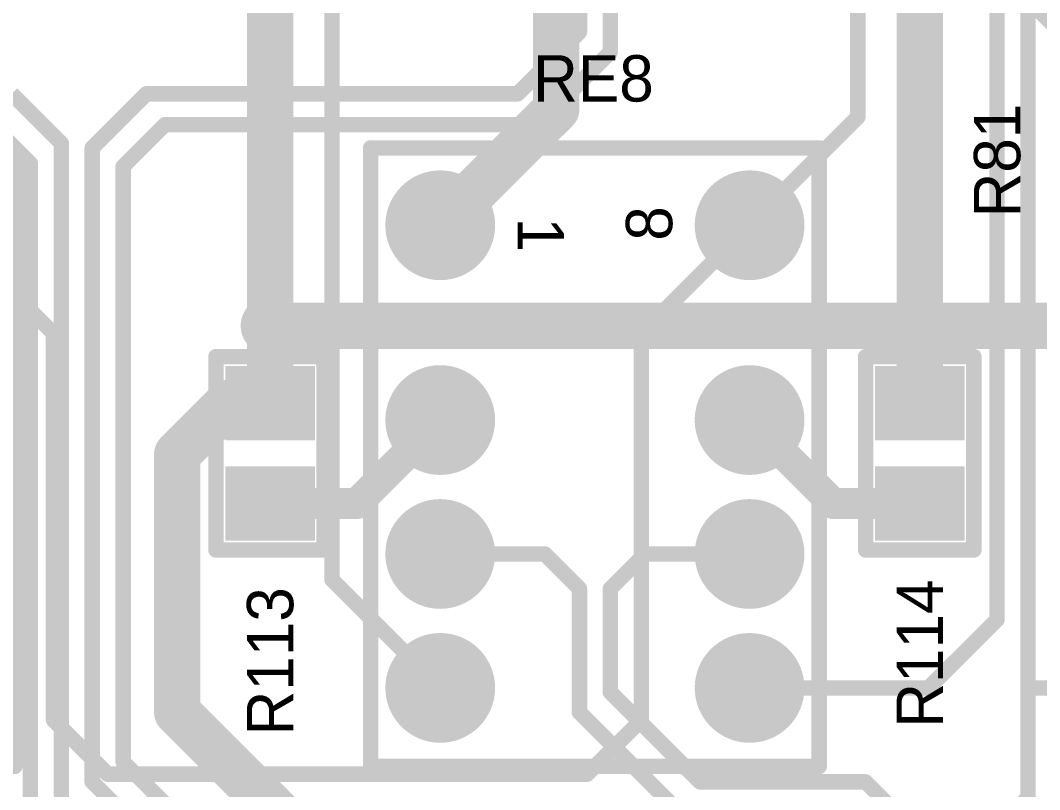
# Model space of a CAD drawing. Extents: x 1012 to 1122, y 1012 to 1122.
# Drawn here: x 1050.51 to 1067.24, y 1028.45 to 1041.08 of the extents above; entities that cross this region are included whole.
import ezdxf

# ---------------------------------------------------------------- set-up
doc = ezdxf.new("R2010")
doc.units = 0
doc.layers.get('0').update_dxf_attribs({"linetype": 'CONTINUOUS'})
for name, color, linetype in [('BOTTOMLAYER', 5, 'CONTINUOUS'), ('BOTTOMSOLDER', 6, 'CONTINUOUS'), ('MULTILAYER', 9, 'CONTINUOUS'), ('TOPLAYER', 1, 'CONTINUOUS'), ('TOPOVERLAY', 2, 'CONTINUOUS'), ('TOPPASTE', 8, 'CONTINUOUS'), ('TOPSOLDER', 216, 'CONTINUOUS')]:
    doc.layers.add(name, color=color, linetype=linetype)

# ---------------------------------------------------------------- blocks, each defined once
blk = doc.blocks.new('G6K_226')
at = {"layer": 'BOTTOMLAYER', "const_width": 0.7999984}
for points in [[(-0.3999992, 5.08, 1), (0.3999992, 5.08, 1)], [(2.7999944, 5.08, 1), (3.5999928, 5.08, 1)], [(4.999989999999999, 5.08, 1), (5.799988399999999, 5.08, 1)], [(7.1999856, 5.08, 1), (7.999984, 5.08, 1)], [(-0.3999992, 0, 1), (0.3999992, 0, 1)], [(2.7999944, 0, 1), (3.5999928, 0, 1)], [(4.999989999999999, 0, 1), (5.799988399999999, 0, 1)], [(7.1999856, 0, 1), (7.999984, 0, 1)]]:
    blk.add_lwpolyline(points, format="xyb", close=True, dxfattribs=at)
at = {"layer": 'BOTTOMSOLDER', "const_width": 0.9015983999999999}
for points in [[(-0.4507992, 5.08, 1), (0.4507992, 5.08, 1)], [(2.7491944, 5.08, 1), (3.6507928, 5.08, 1)], [(4.94919, 5.08, 1), (5.8507884, 5.08, 1)], [(7.1491856, 5.08, 1), (8.050784, 5.08, 1)], [(-0.4507992, 0, 1), (0.4507992, 0, 1)], [(2.7491944, 0, 1), (3.6507928, 0, 1)], [(4.94919, 0, 1), (5.8507884, 0, 1)], [(7.1491856, 0, 1), (8.050784, 0, 1)]]:
    blk.add_lwpolyline(points, format="xyb", close=True, dxfattribs=at)
at = {"layer": 'MULTILAYER', "const_width": 0.7999984}
for points in [[(-0.3999992, 5.08, 1), (0.3999992, 5.08, 1)], [(2.7999944, 5.08, 1), (3.5999928, 5.08, 1)], [(4.999989999999999, 5.08, 1), (5.799988399999999, 5.08, 1)], [(7.1999856, 5.08, 1), (7.999984, 5.08, 1)], [(-0.3999992, 0, 1), (0.3999992, 0, 1)], [(2.7999944, 0, 1), (3.5999928, 0, 1)], [(4.999989999999999, 0, 1), (5.799988399999999, 0, 1)], [(7.1999856, 0, 1), (7.999984, 0, 1)]]:
    blk.add_lwpolyline(points, format="xyb", close=True, dxfattribs=at)
at = {"layer": 'TOPLAYER', "const_width": 0.7999984}
for points in [[(-0.3999992, 5.08, 1), (0.3999992, 5.08, 1)], [(2.7999944, 5.08, 1), (3.5999928, 5.08, 1)], [(4.999989999999999, 5.08, 1), (5.799988399999999, 5.08, 1)], [(7.1999856, 5.08, 1), (7.999984, 5.08, 1)], [(-0.3999992, 0, 1), (0.3999992, 0, 1)], [(2.7999944, 0, 1), (3.5999928, 0, 1)], [(4.999989999999999, 0, 1), (5.799988399999999, 0, 1)], [(7.1999856, 0, 1), (7.999984, 0, 1)]]:
    blk.add_lwpolyline(points, format="xyb", close=True, dxfattribs=at)
at = {"layer": 'TOPOVERLAY', "const_width": 0.254}
for points in [[(-1.27, -1.143), (-1.27, 6.223)], [(8.889999999999999, 6.223), (-1.27, 6.223)], [(8.889999999999999, -1.143), (8.889999999999999, 6.223)], [(8.889999999999999, -1.143), (-1.27, -1.143)]]:
    blk.add_lwpolyline(points, dxfattribs=at)
at = {"layer": 'TOPOVERLAY', "const_width": 0.127}
for points in [[(-1.3335, 6.223, 1), (-1.2065, 6.223, 1)], [(-1.3335, 6.223, 1), (-1.2065, 6.223, 1)], [(8.8265, 6.223, 1), (8.9535, 6.223, 1)], [(8.8265, 6.223, 1), (8.9535, 6.223, 1)], [(-1.3335, -1.143, 1), (-1.2065, -1.143, 1)], [(-1.3335, -1.143, 1), (-1.2065, -1.143, 1)], [(8.8265, -1.143, 1), (8.9535, -1.143, 1)], [(8.8265, -1.143, 1), (8.9535, -1.143, 1)]]:
    blk.add_lwpolyline(points, format="xyb", close=True, dxfattribs=at)
at = {"layer": 'TOPSOLDER', "const_width": 0.9015983999999999}
for points in [[(-0.4507992, 5.08, 1), (0.4507992, 5.08, 1)], [(2.7491944, 5.08, 1), (3.6507928, 5.08, 1)], [(4.94919, 5.08, 1), (5.8507884, 5.08, 1)], [(7.1491856, 5.08, 1), (8.050784, 5.08, 1)], [(-0.4507992, 0, 1), (0.4507992, 0, 1)], [(2.7491944, 0, 1), (3.6507928, 0, 1)], [(4.94919, 0, 1), (5.8507884, 0, 1)], [(7.1491856, 0, 1), (8.050784, 0, 1)]]:
    blk.add_lwpolyline(points, format="xyb", close=True, dxfattribs=at)
at = {"layer": 'TOPOVERLAY'}
blk.add_text('8', height=0.762, rotation=-179.9999999999147, dxfattribs=at).set_placement((0.254, 3.81))
blk.add_text('1', height=0.762, dxfattribs=at).set_placement((-0.127, 1.27))
blk = doc.blocks.new('G6K_227')
at = {"layer": 'BOTTOMLAYER', "const_width": 0.7999984}
for points in [[(-0.3999992, 5.08, 1), (0.3999992, 5.08, 1)], [(2.7999944, 5.08, 1), (3.5999928, 5.08, 1)], [(4.999989999999999, 5.08, 1), (5.799988399999999, 5.08, 1)], [(7.1999856, 5.08, 1), (7.999984, 5.08, 1)], [(-0.3999992, 0, 1), (0.3999992, 0, 1)], [(2.7999944, 0, 1), (3.5999928, 0, 1)], [(4.999989999999999, 0, 1), (5.799988399999999, 0, 1)], [(7.1999856, 0, 1), (7.999984, 0, 1)]]:
    blk.add_lwpolyline(points, format="xyb", close=True, dxfattribs=at)
at = {"layer": 'BOTTOMSOLDER', "const_width": 0.9015983999999999}
for points in [[(-0.4507992, 5.08, 1), (0.4507992, 5.08, 1)], [(2.7491944, 5.08, 1), (3.6507928, 5.08, 1)], [(4.94919, 5.08, 1), (5.8507884, 5.08, 1)], [(7.1491856, 5.08, 1), (8.050784, 5.08, 1)], [(-0.4507992, 0, 1), (0.4507992, 0, 1)], [(2.7491944, 0, 1), (3.6507928, 0, 1)], [(4.94919, 0, 1), (5.8507884, 0, 1)], [(7.1491856, 0, 1), (8.050784, 0, 1)]]:
    blk.add_lwpolyline(points, format="xyb", close=True, dxfattribs=at)
at = {"layer": 'MULTILAYER', "const_width": 0.7999984}
for points in [[(-0.3999992, 5.08, 1), (0.3999992, 5.08, 1)], [(2.7999944, 5.08, 1), (3.5999928, 5.08, 1)], [(4.999989999999999, 5.08, 1), (5.799988399999999, 5.08, 1)], [(7.1999856, 5.08, 1), (7.999984, 5.08, 1)], [(-0.3999992, 0, 1), (0.3999992, 0, 1)], [(2.7999944, 0, 1), (3.5999928, 0, 1)], [(4.999989999999999, 0, 1), (5.799988399999999, 0, 1)], [(7.1999856, 0, 1), (7.999984, 0, 1)]]:
    blk.add_lwpolyline(points, format="xyb", close=True, dxfattribs=at)
at = {"layer": 'TOPLAYER', "const_width": 0.7999984}
for points in [[(-0.3999992, 5.08, 1), (0.3999992, 5.08, 1)], [(2.7999944, 5.08, 1), (3.5999928, 5.08, 1)], [(4.999989999999999, 5.08, 1), (5.799988399999999, 5.08, 1)], [(7.1999856, 5.08, 1), (7.999984, 5.08, 1)], [(-0.3999992, 0, 1), (0.3999992, 0, 1)], [(2.7999944, 0, 1), (3.5999928, 0, 1)], [(4.999989999999999, 0, 1), (5.799988399999999, 0, 1)], [(7.1999856, 0, 1), (7.999984, 0, 1)]]:
    blk.add_lwpolyline(points, format="xyb", close=True, dxfattribs=at)
at = {"layer": 'TOPOVERLAY', "const_width": 0.254}
for points in [[(-1.27, -1.143), (-1.27, 6.223)], [(8.889999999999999, 6.223), (-1.27, 6.223)], [(8.889999999999999, -1.143), (8.889999999999999, 6.223)], [(8.889999999999999, -1.143), (-1.27, -1.143)]]:
    blk.add_lwpolyline(points, dxfattribs=at)
at = {"layer": 'TOPOVERLAY', "const_width": 0.127}
for points in [[(-1.3335, 6.223, 1), (-1.2065, 6.223, 1)], [(-1.3335, 6.223, 1), (-1.2065, 6.223, 1)], [(8.8265, 6.223, 1), (8.9535, 6.223, 1)], [(8.8265, 6.223, 1), (8.9535, 6.223, 1)], [(-1.3335, -1.143, 1), (-1.2065, -1.143, 1)], [(-1.3335, -1.143, 1), (-1.2065, -1.143, 1)], [(8.8265, -1.143, 1), (8.9535, -1.143, 1)], [(8.8265, -1.143, 1), (8.9535, -1.143, 1)]]:
    blk.add_lwpolyline(points, format="xyb", close=True, dxfattribs=at)
at = {"layer": 'TOPSOLDER', "const_width": 0.9015983999999999}
for points in [[(-0.4507992, 5.08, 1), (0.4507992, 5.08, 1)], [(2.7491944, 5.08, 1), (3.6507928, 5.08, 1)], [(4.94919, 5.08, 1), (5.8507884, 5.08, 1)], [(7.1491856, 5.08, 1), (8.050784, 5.08, 1)], [(-0.4507992, 0, 1), (0.4507992, 0, 1)], [(2.7491944, 0, 1), (3.6507928, 0, 1)], [(4.94919, 0, 1), (5.8507884, 0, 1)], [(7.1491856, 0, 1), (8.050784, 0, 1)]]:
    blk.add_lwpolyline(points, format="xyb", close=True, dxfattribs=at)
at = {"layer": 'TOPOVERLAY'}
blk.add_text('8', height=0.762, rotation=-179.9999999999147, dxfattribs=at).set_placement((0.254, 3.81))
blk.add_text('1', height=0.762, dxfattribs=at).set_placement((-0.127, 1.27))
blk = doc.blocks.new('CC0603_290')
at = {"layer": 'TOPLAYER'}
for points in [[(-0.508, -0.635), (0.508, -0.635), (-0.508, 0.635), (0.508, 0.635)], [(1.143, -0.635), (2.159, -0.635), (1.143, 0.635), (2.159, 0.635)]]:
    blk.add_solid(points, dxfattribs=at)
at = {"layer": 'TOPOVERLAY', "const_width": 0.254}
for points in [[(-0.508, 0.8889999999999999), (-0.762, 0.8889999999999999)], [(-0.762, -0.8889999999999999), (-0.762, 0.8889999999999999)], [(2.413, 0.8889999999999999), (-0.508, 0.8889999999999999)], [(2.413, -0.8889999999999999), (2.413, 0.8889999999999999)], [(2.413, -0.8889999999999999), (-0.762, -0.8889999999999999)]]:
    blk.add_lwpolyline(points, dxfattribs=at)
at = {"layer": 'TOPOVERLAY', "const_width": 0.127}
for points in [[(-0.8254999999999999, 0.8889999999999999, 1), (-0.6985, 0.8889999999999999, 1)], [(-0.8254999999999999, 0.8889999999999999, 1), (-0.6985, 0.8889999999999999, 1)], [(-0.5715, 0.8889999999999999, 1), (-0.4445, 0.8889999999999999, 1)], [(-0.5715, 0.8889999999999999, 1), (-0.4445, 0.8889999999999999, 1)], [(2.3495, 0.8889999999999999, 1), (2.4765, 0.8889999999999999, 1)], [(2.3495, 0.8889999999999999, 1), (2.4765, 0.8889999999999999, 1)], [(-0.8254999999999999, -0.8889999999999999, 1), (-0.6985, -0.8889999999999999, 1)], [(-0.8254999999999999, -0.8889999999999999, 1), (-0.6985, -0.8889999999999999, 1)], [(2.3495, -0.8889999999999999, 1), (2.4765, -0.8889999999999999, 1)], [(2.3495, -0.8889999999999999, 1), (2.4765, -0.8889999999999999, 1)]]:
    blk.add_lwpolyline(points, format="xyb", close=True, dxfattribs=at)
at = {"layer": 'TOPPASTE'}
for points in [[(-0.508, -0.635), (0.508, -0.635), (-0.508, 0.635), (0.508, 0.635)], [(1.143, -0.635), (2.159, -0.635), (1.143, 0.635), (2.159, 0.635)]]:
    blk.add_solid(points, dxfattribs=at)
at = {"layer": 'TOPSOLDER'}
for points in [[(-0.6095999999999999, -0.7365999999999999), (0.6095999999999999, -0.7365999999999999), (-0.6095999999999999, 0.7365999999999999), (0.6095999999999999, 0.7365999999999999)], [(1.0414, -0.7365999999999999), (2.2606, -0.7365999999999999), (1.0414, 0.7365999999999999), (2.2606, 0.7365999999999999)]]:
    blk.add_solid(points, dxfattribs=at)
blk = doc.blocks.new('CC0603_291')
at = {"layer": 'TOPLAYER'}
for points in [[(-0.508, -0.635), (0.508, -0.635), (-0.508, 0.635), (0.508, 0.635)], [(1.143, -0.635), (2.159, -0.635), (1.143, 0.635), (2.159, 0.635)]]:
    blk.add_solid(points, dxfattribs=at)
at = {"layer": 'TOPOVERLAY', "const_width": 0.254}
for points in [[(-0.762, 0.8889999999999999), (-0.762, -0.8889999999999999)], [(-0.762, 0.8889999999999999), (-0.508, 0.8889999999999999)], [(-0.508, 0.8889999999999999), (2.413, 0.8889999999999999)], [(2.413, 0.8889999999999999), (2.413, -0.8889999999999999)], [(-0.762, -0.8889999999999999), (2.413, -0.8889999999999999)]]:
    blk.add_lwpolyline(points, dxfattribs=at)
at = {"layer": 'TOPOVERLAY', "const_width": 0.127}
for points in [[(-0.8254999999999999, 0.8889999999999999, 1), (-0.6985, 0.8889999999999999, 1)], [(-0.8254999999999999, 0.8889999999999999, 1), (-0.6985, 0.8889999999999999, 1)], [(-0.5715, 0.8889999999999999, 1), (-0.4445, 0.8889999999999999, 1)], [(-0.5715, 0.8889999999999999, 1), (-0.4445, 0.8889999999999999, 1)], [(2.3495, 0.8889999999999999, 1), (2.4765, 0.8889999999999999, 1)], [(2.3495, 0.8889999999999999, 1), (2.4765, 0.8889999999999999, 1)], [(-0.8254999999999999, -0.8889999999999999, 1), (-0.6985, -0.8889999999999999, 1)], [(-0.8254999999999999, -0.8889999999999999, 1), (-0.6985, -0.8889999999999999, 1)], [(2.3495, -0.8889999999999999, 1), (2.4765, -0.8889999999999999, 1)], [(2.3495, -0.8889999999999999, 1), (2.4765, -0.8889999999999999, 1)]]:
    blk.add_lwpolyline(points, format="xyb", close=True, dxfattribs=at)
at = {"layer": 'TOPPASTE'}
for points in [[(-0.508, -0.635), (0.508, -0.635), (-0.508, 0.635), (0.508, 0.635)], [(1.143, -0.635), (2.159, -0.635), (1.143, 0.635), (2.159, 0.635)]]:
    blk.add_solid(points, dxfattribs=at)
at = {"layer": 'TOPSOLDER'}
for points in [[(-0.6095999999999999, -0.7365999999999999), (0.6095999999999999, -0.7365999999999999), (-0.6095999999999999, 0.7365999999999999), (0.6095999999999999, 0.7365999999999999)], [(1.0414, -0.7365999999999999), (2.2606, -0.7365999999999999), (1.0414, 0.7365999999999999), (2.2606, 0.7365999999999999)]]:
    blk.add_solid(points, dxfattribs=at)

msp = doc.modelspace()

# ---------------------------------------------------------------- linework, layer by layer
at = {"layer": 'BOTTOMLAYER'}
for points, const_width in [([(1055.624, 1031.8950152), (1055.624, 1053.592)], 0.254), ([(1059.307, 1039.622), (1059.307, 1048.258)], 0.762), ([(1064.26, 1039.495), (1064.26, 1048.131)], 0.254), ([(1054.608, 1036.066), (1054.608, 1047.496)], 0.762), ([(1065.276, 1036.066), (1065.276, 1043.94)], 0.762), ([(1066.8, 1042.035), (1071.118, 1037.717)], 0.762), ([(1057.402, 1037.717), (1059.307, 1039.622)], 0.762), ([(1060.704, 1035.939), (1064.26, 1039.495)], 0.254), ([(1049.274, 1037.717), (1051.052, 1035.939)], 0.254), ([(1065.276, 1036.066), (1072.134, 1036.066)], 0.762), ([(1051.052, 1029.589), (1051.052, 1035.939)], 0.254), ([(1060.704, 1029.589), (1060.704, 1035.939)], 0.254), ([(1055.624, 1031.8950152), (1057.402, 1030.1170152)], 0.254), ([(1051.052, 1029.589), (1051.941, 1028.7)], 0.254), ([(1059.815, 1028.7), (1060.704, 1029.589)], 0.254), ([(1051.941, 1028.7), (1059.815, 1028.7)], 0.254)]:
    msp.add_lwpolyline(points, dxfattribs=dict(at, const_width=const_width))
for points, const_width in [([(1059.1165, 1039.622, 1), (1059.4975, 1039.622, 1)], 0.381), ([(1059.1165, 1039.622, 1), (1059.4975, 1039.622, 1)], 0.381), ([(1064.1965, 1039.495, 1), (1064.3235, 1039.495, 1)], 0.127), ([(1064.1965, 1039.495, 1), (1064.3235, 1039.495, 1)], 0.127), ([(1057.2115, 1037.717, 1), (1057.5925, 1037.717, 1)], 0.381), ([(1054.4175, 1036.066, 1), (1054.7985, 1036.066, 1)], 0.381), ([(1054.4175, 1036.066, 1), (1054.7985, 1036.066, 1)], 0.381), ([(1065.0855, 1036.066, 1), (1065.4665, 1036.066, 1)], 0.381), ([(1065.0855, 1036.066, 1), (1065.4665, 1036.066, 1)], 0.381), ([(1065.0855, 1036.066, 1), (1065.4665, 1036.066, 1)], 0.381), ([(1050.9885, 1035.939, 1), (1051.1155, 1035.939, 1)], 0.127), ([(1050.9885, 1035.939, 1), (1051.1155, 1035.939, 1)], 0.127), ([(1060.6405, 1035.939, 1), (1060.7675, 1035.939, 1)], 0.127), ([(1060.6405, 1035.939, 1), (1060.7675, 1035.939, 1)], 0.127), ([(1055.5605, 1031.8950152, 1), (1055.6875, 1031.8950152, 1)], 0.127), ([(1055.5605, 1031.8950152, 1), (1055.6875, 1031.8950152, 1)], 0.127), ([(1057.3385, 1030.1170152, 1), (1057.4655, 1030.1170152, 1)], 0.127), ([(1050.9885, 1029.589, 1), (1051.1155, 1029.589, 1)], 0.127), ([(1050.9885, 1029.589, 1), (1051.1155, 1029.589, 1)], 0.127), ([(1060.6405, 1029.589, 1), (1060.7675, 1029.589, 1)], 0.127), ([(1060.6405, 1029.589, 1), (1060.7675, 1029.589, 1)], 0.127), ([(1051.8775, 1028.7, 1), (1052.0045, 1028.7, 1)], 0.127), ([(1051.8775, 1028.7, 1), (1052.0045, 1028.7, 1)], 0.127), ([(1059.7515, 1028.7, 1), (1059.8785, 1028.7, 1)], 0.127), ([(1059.7515, 1028.7, 1), (1059.8785, 1028.7, 1)], 0.127)]:
    msp.add_lwpolyline(points, format="xyb", close=True, dxfattribs=dict(at, const_width=const_width))
at = {"layer": 'BOTTOMSOLDER', "const_width": 0.4826}
for points in [[(1054.3667, 1036.066, 1), (1054.8493, 1036.066, 1)], [(1065.0347, 1036.066, 1), (1065.5173, 1036.066, 1)]]:
    msp.add_lwpolyline(points, format="xyb", close=True, dxfattribs=at)
at = {"layer": 'MULTILAYER', "const_width": 0.381}
for points in [[(1054.4175, 1036.066, 1), (1054.7985, 1036.066, 1)], [(1065.0855, 1036.066, 1), (1065.4665, 1036.066, 1)]]:
    msp.add_lwpolyline(points, format="xyb", close=True, dxfattribs=at)
at = {"layer": 'TOPLAYER'}
for points, const_width in [([(1066.546, 1031.24), (1066.546, 1048.258)], 0.254), ([(1059.688, 1040.892), (1059.688, 1044.067)], 0.254), ([(1060.196, 1040.5618), (1060.196, 1044.067)], 0.254), ([(1067.054, 1028.319), (1067.054, 1041.654)], 0.254), ([(1058.672, 1039.876), (1059.688, 1040.892)], 0.254), ([(1059.0022, 1039.368), (1060.196, 1040.5618)], 0.254), ([(1050.3662, 1039.876), (1051.179, 1039.0632)], 0.254), ([(1051.687, 1038.987), (1052.576, 1039.876)], 0.254), ([(1052.576, 1039.876), (1058.672, 1039.876)], 0.254), ([(1050.036, 1039.368), (1050.671, 1038.733)], 0.254), ([(1052.195, 1038.6822), (1052.8808, 1039.368)], 0.254), ([(1052.8808, 1039.368), (1059.0022, 1039.368)], 0.254), ([(1051.179, 1028.2682), (1051.179, 1039.0632)], 0.254), ([(1051.687, 1028.573), (1051.687, 1038.987)], 0.254), ([(1050.671, 1026.3632), (1050.671, 1038.733)], 0.254), ([(1052.195, 1028.9032), (1052.195, 1038.6822)], 0.254), ([(1054.608, 1034.796), (1054.608, 1036.066)], 0.762), ([(1054.608, 1036.066), (1065.276, 1036.066)], 0.762), ([(1065.276, 1034.796), (1065.276, 1036.066)], 0.762), ([(1053.084, 1033.9578), (1053.9222, 1034.796)], 0.762), ([(1053.9222, 1034.796), (1054.608, 1034.796)], 0.762), ([(1056.0299936, 1033.145), (1057.402, 1034.5170064)], 0.508), ([(1062.482, 1034.5170064), (1063.8540064, 1033.145)], 0.508), ([(1053.084, 1029.716), (1053.084, 1033.9578)], 0.762), ([(1054.608, 1033.145), (1056.0299936, 1033.145)], 0.508), ([(1063.8540064, 1033.145), (1065.276, 1033.145)], 0.508), ([(1057.402, 1032.3170108), (1059.1189892, 1032.3170108)], 0.254), ([(1059.1189892, 1032.3170108), (1059.688, 1031.748)], 0.254), ([(1060.196, 1031.748), (1060.7650108, 1032.3170108)], 0.254), ([(1060.7650108, 1032.3170108), (1062.482, 1032.3170108)], 0.254), ([(1059.688, 1029.716), (1059.688, 1031.748)], 0.254), ([(1060.196, 1030.0462), (1060.196, 1031.748)], 0.254), ([(1065.4230152, 1030.1170152), (1066.546, 1031.24)], 0.254), ([(1060.196, 1030.0462), (1061.6692, 1028.573)], 0.254), ([(1062.482, 1030.1170152), (1065.4230152, 1030.1170152)], 0.254), ([(1067.054, 1030.1170152), (1071.118, 1030.1170152)], 0.254), ([(1053.084, 1029.716), (1055.116, 1027.684)], 0.762), ([(1059.688, 1029.716), (1061.339, 1028.065)], 0.254), ([(1052.195, 1028.9032), (1054.6842, 1026.414)], 0.254), ([(1051.687, 1028.573), (1054.354, 1025.906)], 0.254), ([(1061.6692, 1028.573), (1064.387, 1028.573)], 0.254), ([(1064.387, 1028.573), (1065.784, 1027.176)], 0.254), ([(1066.292, 1027.557), (1067.054, 1028.319)], 0.254)]:
    msp.add_lwpolyline(points, dxfattribs=dict(at, const_width=const_width))
for points, const_width in [([(1059.6245, 1040.892, 1), (1059.7515, 1040.892, 1)], 0.127), ([(1059.6245, 1040.892, 1), (1059.7515, 1040.892, 1)], 0.127), ([(1060.1325, 1040.5618, 1), (1060.2595, 1040.5618, 1)], 0.127), ([(1060.1325, 1040.5618, 1), (1060.2595, 1040.5618, 1)], 0.127), ([(1052.5125, 1039.876, 1), (1052.6395, 1039.876, 1)], 0.127), ([(1052.5125, 1039.876, 1), (1052.6395, 1039.876, 1)], 0.127), ([(1058.6085, 1039.876, 1), (1058.7355, 1039.876, 1)], 0.127), ([(1058.6085, 1039.876, 1), (1058.7355, 1039.876, 1)], 0.127), ([(1052.8173, 1039.368, 1), (1052.9443, 1039.368, 1)], 0.127), ([(1052.8173, 1039.368, 1), (1052.9443, 1039.368, 1)], 0.127), ([(1058.9387, 1039.368, 1), (1059.0657, 1039.368, 1)], 0.127), ([(1058.9387, 1039.368, 1), (1059.0657, 1039.368, 1)], 0.127), ([(1051.1155, 1039.0632, 1), (1051.2425, 1039.0632, 1)], 0.127), ([(1051.1155, 1039.0632, 1), (1051.2425, 1039.0632, 1)], 0.127), ([(1051.6235, 1038.987, 1), (1051.7505, 1038.987, 1)], 0.127), ([(1051.6235, 1038.987, 1), (1051.7505, 1038.987, 1)], 0.127), ([(1050.6075, 1038.733, 1), (1050.7345, 1038.733, 1)], 0.127), ([(1050.6075, 1038.733, 1), (1050.7345, 1038.733, 1)], 0.127), ([(1052.1315, 1038.6822, 1), (1052.2585, 1038.6822, 1)], 0.127), ([(1052.1315, 1038.6822, 1), (1052.2585, 1038.6822, 1)], 0.127), ([(1054.4175, 1036.066, 1), (1054.7985, 1036.066, 1)], 0.381), ([(1054.4175, 1036.066, 1), (1054.7985, 1036.066, 1)], 0.381), ([(1054.4175, 1036.066, 1), (1054.7985, 1036.066, 1)], 0.381), ([(1065.0855, 1036.066, 1), (1065.4665, 1036.066, 1)], 0.381), ([(1065.0855, 1036.066, 1), (1065.4665, 1036.066, 1)], 0.381), ([(1065.0855, 1036.066, 1), (1065.4665, 1036.066, 1)], 0.381), ([(1053.7317, 1034.796, 1), (1054.1127, 1034.796, 1)], 0.381), ([(1053.7317, 1034.796, 1), (1054.1127, 1034.796, 1)], 0.381), ([(1054.4175, 1034.796, 1), (1054.7985, 1034.796, 1)], 0.381), ([(1054.4175, 1034.796, 1), (1054.7985, 1034.796, 1)], 0.381), ([(1065.0855, 1034.796, 1), (1065.4665, 1034.796, 1)], 0.381), ([(1057.275, 1034.5170064, 1), (1057.529, 1034.5170064, 1)], 0.254), ([(1062.355, 1034.5170064, 1), (1062.609, 1034.5170064, 1)], 0.254), ([(1052.8935, 1033.9578, 1), (1053.2745, 1033.9578, 1)], 0.381), ([(1052.8935, 1033.9578, 1), (1053.2745, 1033.9578, 1)], 0.381), ([(1054.481, 1033.145, 1), (1054.735, 1033.145, 1)], 0.254), ([(1055.9029936, 1033.145, 1), (1056.1569936, 1033.145, 1)], 0.254), ([(1055.9029936, 1033.145, 1), (1056.1569936, 1033.145, 1)], 0.254), ([(1063.7270064, 1033.145, 1), (1063.9810064, 1033.145, 1)], 0.254), ([(1063.7270064, 1033.145, 1), (1063.9810064, 1033.145, 1)], 0.254), ([(1065.149, 1033.145, 1), (1065.403, 1033.145, 1)], 0.254), ([(1057.3385, 1032.3170108, 1), (1057.4655, 1032.3170108, 1)], 0.127), ([(1059.0554892, 1032.3170108, 1), (1059.1824892, 1032.3170108, 1)], 0.127), ([(1059.0554892, 1032.3170108, 1), (1059.1824892, 1032.3170108, 1)], 0.127), ([(1060.7015108, 1032.3170108, 1), (1060.8285108, 1032.3170108, 1)], 0.127), ([(1060.7015108, 1032.3170108, 1), (1060.8285108, 1032.3170108, 1)], 0.127), ([(1062.4185, 1032.3170108, 1), (1062.5455, 1032.3170108, 1)], 0.127), ([(1059.6245, 1031.748, 1), (1059.7515, 1031.748, 1)], 0.127), ([(1059.6245, 1031.748, 1), (1059.7515, 1031.748, 1)], 0.127), ([(1060.1325, 1031.748, 1), (1060.2595, 1031.748, 1)], 0.127), ([(1060.1325, 1031.748, 1), (1060.2595, 1031.748, 1)], 0.127), ([(1066.4825, 1031.24, 1), (1066.6095, 1031.24, 1)], 0.127), ([(1066.4825, 1031.24, 1), (1066.6095, 1031.24, 1)], 0.127), ([(1060.1325, 1030.0462, 1), (1060.2595, 1030.0462, 1)], 0.127), ([(1060.1325, 1030.0462, 1), (1060.2595, 1030.0462, 1)], 0.127), ([(1062.4185, 1030.1170152, 1), (1062.5455, 1030.1170152, 1)], 0.127), ([(1065.3595152, 1030.1170152, 1), (1065.4865152, 1030.1170152, 1)], 0.127), ([(1065.3595152, 1030.1170152, 1), (1065.4865152, 1030.1170152, 1)], 0.127), ([(1066.9905, 1030.1170152, 1), (1067.1175, 1030.1170152, 1)], 0.127), ([(1052.8935, 1029.716, 1), (1053.2745, 1029.716, 1)], 0.381), ([(1052.8935, 1029.716, 1), (1053.2745, 1029.716, 1)], 0.381), ([(1059.6245, 1029.716, 1), (1059.7515, 1029.716, 1)], 0.127), ([(1059.6245, 1029.716, 1), (1059.7515, 1029.716, 1)], 0.127), ([(1052.1315, 1028.9032, 1), (1052.2585, 1028.9032, 1)], 0.127), ([(1052.1315, 1028.9032, 1), (1052.2585, 1028.9032, 1)], 0.127), ([(1051.6235, 1028.573, 1), (1051.7505, 1028.573, 1)], 0.127), ([(1051.6235, 1028.573, 1), (1051.7505, 1028.573, 1)], 0.127), ([(1061.6057, 1028.573, 1), (1061.7327, 1028.573, 1)], 0.127), ([(1061.6057, 1028.573, 1), (1061.7327, 1028.573, 1)], 0.127), ([(1064.3235, 1028.573, 1), (1064.4505, 1028.573, 1)], 0.127), ([(1064.3235, 1028.573, 1), (1064.4505, 1028.573, 1)], 0.127), ([(1066.9905, 1028.319, 1), (1067.1175, 1028.319, 1)], 0.127), ([(1066.9905, 1028.319, 1), (1067.1175, 1028.319, 1)], 0.127)]:
    msp.add_lwpolyline(points, format="xyb", close=True, dxfattribs=dict(at, const_width=const_width))
at = {"layer": 'TOPSOLDER', "const_width": 0.4826}
for points in [[(1054.3667, 1036.066, 1), (1054.8493, 1036.066, 1)], [(1065.0347, 1036.066, 1), (1065.5173, 1036.066, 1)]]:
    msp.add_lwpolyline(points, format="xyb", close=True, dxfattribs=at)

# ---------------------------------------------------------------- block references
for name, p, rotation in [('G6K_227', (1044.194, 1037.717), 270), ('G6K_226', (1057.402, 1037.717), 270), ('CC0603_290', (1054.608, 1034.796), 270), ('CC0603_291', (1065.276, 1033.145), 90)]:
    msp.add_blockref(name, p, dxfattribs=dict(rotation=rotation))

# ---------------------------------------------------------------- texts
at = {"layer": 'TOPOVERLAY'}
msp.add_text('RE8', height=0.762, dxfattribs=at).set_placement((1058.926, 1039.749))
for s, p in [('R81', (1066.927, 1037.844)), ('R114', (1065.657, 1029.462)), ('R113', (1054.989, 1029.335))]:
    msp.add_text(s, height=0.762, rotation=89.99999999995735, dxfattribs=at).set_placement(p)

doc.saveas('drawing.dxf')
